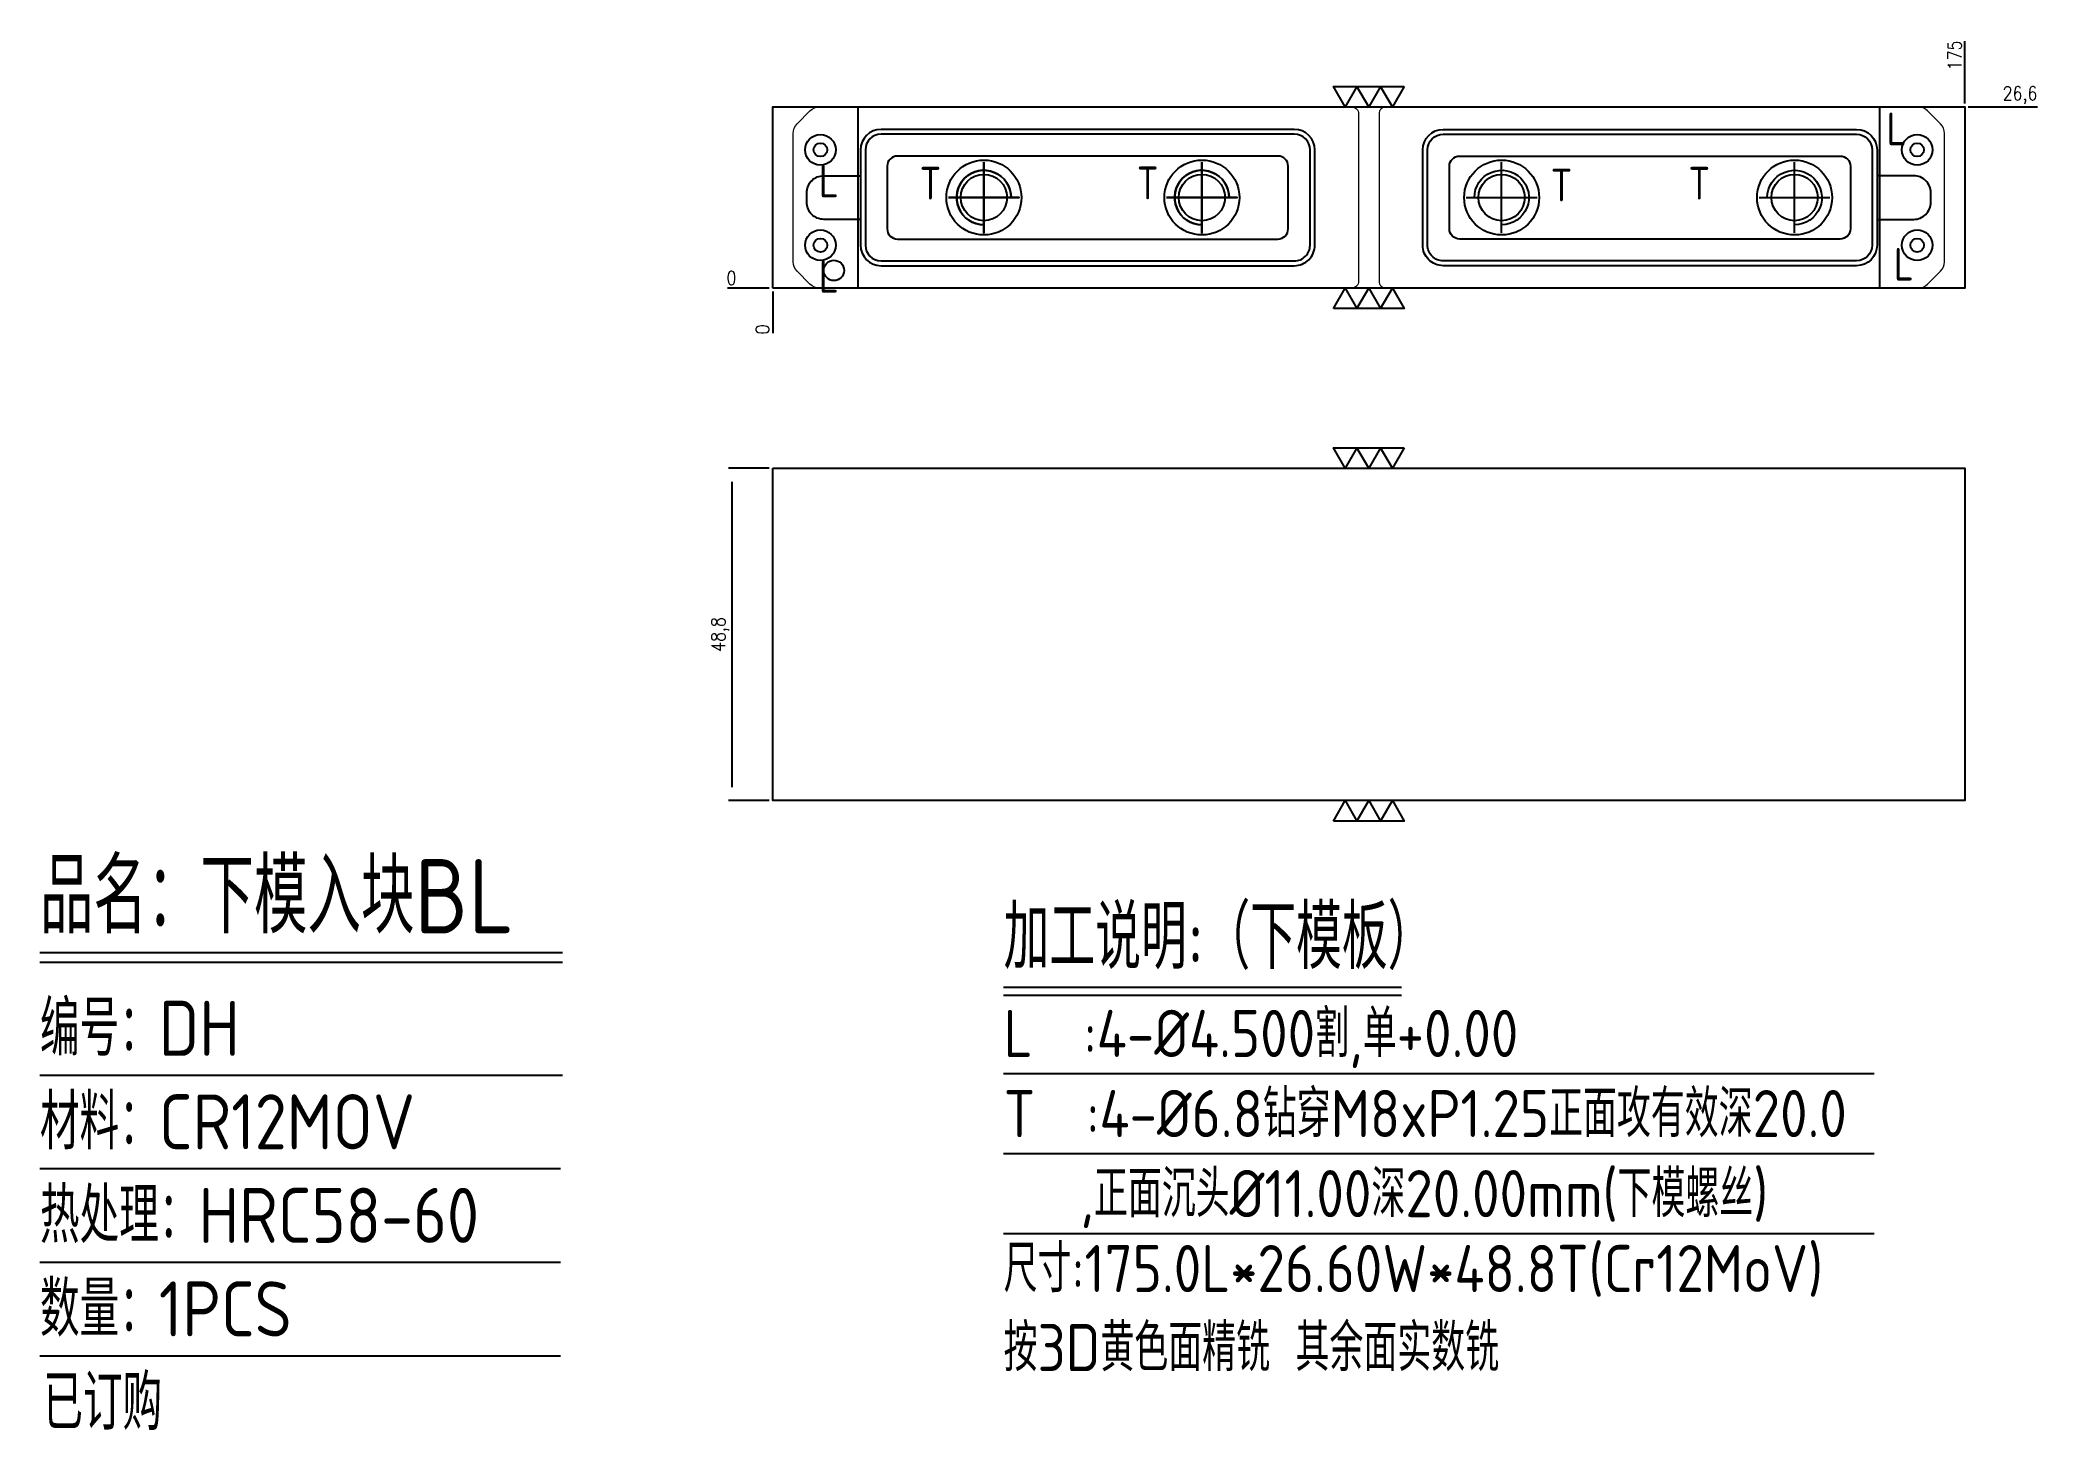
# Model space of a CAD drawing. Header units: millimetres. Extents: x 95453 to 95746, y -1085 to -881.
import ezdxf
from ezdxf.enums import TextEntityAlignment as Align

# ---------------------------------------------------------------- set-up
doc = ezdxf.new("R2010")
doc.units = ezdxf.units.MM
for name, pattern in [('$TD_AUDIT_GENERATED_(575F8F)', [0]), ('CENTER', [0]), ('HIDDEN', [0])]:
    doc.linetypes.add(name, pattern=pattern)
for name, color, linetype in [('DIE_P', 2, 'Continuous'), ('DIE_P_O', 1, '$TD_AUDIT_GENERATED_(575F8F)'), ('DIM', 4, 'Continuous'), ('PRESS', 3, 'Continuous'), ('TEXT', 4, 'Continuous')]:
    doc.layers.add(name, color=color, linetype=linetype)
doc.styles.add('gbenor', font='gbenor.shx', dxfattribs={"bigfont": 'gbcbig.shx'})
doc.styles.get("Standard").update_dxf_attribs({"font": 'txt.shx', "width": 0.85, "bigfont": 'ctxt.shx'})
doc.dimstyles.new('T-2-WX', dxfattribs={"dimtxt": 2, "dimasz": 2, "dimexe": 0.5, "dimexo": 0.5, "dimgap": 0.5, "dimtad": 1, "dimtxsty": 'Standard', "dimblk": 'OPEN30', "dimcen": 0, "dimazin": 3, "dimtfac": 1, "dimtmove": 0, "dimatfit": 3, "dimldrblk": 'OPEN30', "dimlwd": -1, "dimlwe": -1})

# ---------------------------------------------------------------- blocks, each defined once
blk = doc.blocks.new('*D7579')
at = {"layer": 'Defpoints', "color": 0}
for p in [(95560.49, -943.73), (95554.49, -992.53), (95560.49, -992.53)]:
    blk.add_point(p, dxfattribs=at)
at = {"layer": 'DIM', "color": 0}
for p, q in [((95559.99, -943.73), (95553.99, -943.73)), ((95554.49, -945.73), (95554.49, -990.53)), ((95559.99, -992.53), (95553.99, -992.53))]:
    blk.add_line(p, q, dxfattribs=at)
at = {"layer": 'DIM', "color": 0, "insert": (95552.8, -968.13), "char_height": 2, "attachment_point": 5, "rotation": 90}
blk.add_mtext('48,8', dxfattribs=at)
blk = doc.blocks.new('_Open30')
blk = doc.blocks.new('*D7580')
at = {"layer": 'Defpoints', "color": 0}
for p in [(95735.49, -890.67), (95740.49, -890.67), (95560.49, -917.27)]:
    blk.add_point(p, dxfattribs=at)
at = {"layer": 'DIM', "color": 0}
blk.add_line((95735.99, -890.67), (95746.17, -890.67), dxfattribs=at)
at = {"layer": 'DIM', "color": 0, "insert": (95743.58, -888.98), "char_height": 2, "attachment_point": 5}
blk.add_mtext('26,6', dxfattribs=at)
blk = doc.blocks.new('*D7581')
at = {"layer": 'Defpoints', "color": 0}
for p in [(95555.49, -917.27), (95560.49, -917.27), (95560.49, -917.27)]:
    blk.add_point(p, dxfattribs=at)
at = {"layer": 'DIM', "color": 0}
blk.add_line((95559.99, -917.27), (95553.86, -917.27), dxfattribs=at)
at = {"layer": 'DIM', "color": 0, "insert": (95554.42, -915.77), "char_height": 2, "attachment_point": 5}
blk.add_mtext('0', dxfattribs=at)
blk = doc.blocks.new('*D7582')
at = {"layer": 'Defpoints', "color": 0}
for p in [(95560.49, -917.27), (95560.49, -917.27), (95560.49, -922.27)]:
    blk.add_point(p, dxfattribs=at)
at = {"layer": 'DIM', "color": 0}
blk.add_line((95560.49, -917.77), (95560.49, -923.91), dxfattribs=at)
at = {"layer": 'DIM', "color": 0, "insert": (95558.99, -923.34), "char_height": 2, "attachment_point": 5, "rotation": 90}
blk.add_mtext('0', dxfattribs=at)
blk = doc.blocks.new('*D7583')
at = {"layer": 'Defpoints', "color": 0}
for p in [(95735.49, -885.67), (95735.49, -890.67), (95560.49, -917.27)]:
    blk.add_point(p, dxfattribs=at)
at = {"layer": 'DIM', "color": 0}
blk.add_line((95735.49, -890.17), (95735.49, -881.04), dxfattribs=at)
at = {"layer": 'DIM', "color": 0, "insert": (95733.99, -883.11), "char_height": 2, "attachment_point": 5, "rotation": 90}
blk.add_mtext('175', dxfattribs=at)

msp = doc.modelspace()

# ---------------------------------------------------------------- linework, layer by layer
at = {"layer": 'DIE_P'}
for p, q in [((95572.991, -890.673), (95572.991, -917.273)), ((95722.991, -917.273), (95722.991, -890.673))]:
    msp.add_line(p, q, dxfattribs=at)
at = {"layer": 'DIE_P', "color": 1, "linetype": 'Continuous', "lineweight": 15}
for points in [[(95645.491, -917.273), (95567.37, -917.273, -0.1989124), (95565.955, -916.688), (95564.077, -914.809, -0.1989124), (95563.491, -913.395), (95563.491, -894.552, -0.1989124), (95564.077, -893.138), (95565.955, -891.259, -0.1989124), (95567.37, -890.673), (95645.491, -890.673, -0.4142136), (95646.491, -891.673), (95646.491, -916.273, -0.4142136)], [(95650.491, -917.273), (95728.613, -917.273, 0.1989124), (95730.027, -916.688), (95731.905, -914.809, 0.1989124), (95732.491, -913.395), (95732.491, -894.552, 0.1989124), (95731.905, -893.138), (95730.027, -891.259, 0.1989124), (95728.613, -890.673), (95650.491, -890.673, 0.4142136), (95649.491, -891.673), (95649.491, -916.273, 0.4142136)]]:
    msp.add_lwpolyline(points, format="xyb", close=True, dxfattribs=at)
at = {"layer": 'DIE_P', "linetype": 'Continuous'}
for points in [[(95573.382, -896.972), (95573.382, -910.974, 0.4142135), (95576.393, -913.985), (95637.06, -913.985, 0.4142136), (95640.07, -910.974), (95640.07, -896.974, 0.4142135), (95637.06, -893.964), (95576.393, -893.964, 0.4139657)], [(95722.6, -896.972), (95722.6, -910.974, -0.4142135), (95719.59, -913.985), (95658.923, -913.985, -0.4142136), (95655.912, -910.974), (95655.912, -896.974, -0.4142135), (95658.923, -893.964), (95719.59, -893.964, -0.4139657)], [(95574.089, -896.972), (95574.089, -910.974, 0.4142135), (95576.393, -913.277), (95637.06, -913.277, 0.4142136), (95639.363, -910.974), (95639.363, -896.974, 0.4142135), (95637.06, -894.671), (95576.393, -894.671, 0.4139302)], [(95721.893, -896.972), (95721.893, -910.974, -0.4142135), (95719.59, -913.277), (95658.923, -913.277, -0.4142136), (95656.62, -910.974), (95656.62, -896.974, -0.4142135), (95658.923, -894.671), (95719.59, -894.671, -0.4139302)], [(95577.296, -899.378), (95577.296, -908.57, 0.4142136), (95578.796, -910.07), (95634.656, -910.07, 0.4142136), (95636.156, -908.57), (95636.156, -899.378, 0.4142135), (95634.656, -897.878), (95578.796, -897.878, 0.4142136)], [(95718.686, -899.378), (95718.686, -908.57, -0.4142136), (95717.186, -910.07), (95661.327, -910.07, -0.4142136), (95659.827, -908.57), (95659.827, -899.378, -0.4142135), (95661.327, -897.878), (95717.186, -897.878, -0.4142136)], [(95722.6, -907.176), (95727.997, -907.176, 0.4142136), (95730.497, -904.676), (95730.497, -903.268, 0.4142136), (95727.997, -900.768), (95722.6, -900.768)]]:
    msp.add_lwpolyline(points, format="xyb", close=True, dxfattribs=at)
at = {"layer": 'DIE_P'}
for points in [[(95591.491, -907.973, -2.4142136), (95595.491, -903.973, 2.4142136)], [(95623.491, -907.973, -2.4142136), (95627.491, -903.973, 2.4142136)]]:
    msp.add_lwpolyline(points, format="xyb", close=True, dxfattribs=at)
at = {"layer": 'DIE_P', "color": 4, "linetype": 'CENTER', "ltscale": 0.007}
for points in [[(95591.491, -898.773), (95591.491, -909.173)], [(95623.491, -898.773), (95623.491, -909.173)], [(95586.291, -903.973), (95596.691, -903.973)], [(95618.291, -903.973), (95628.691, -903.973)]]:
    msp.add_lwpolyline(points, close=True, dxfattribs=at)
at = {"layer": 'DIE_P'}
for points in [[(95663.491, -903.973, -2.4142136), (95667.491, -907.973)], [(95663.491, -903.973, -2.4142136), (95667.491, -907.973)], [(95706.491, -903.973, -2.4142136), (95710.491, -907.973)], [(95706.491, -903.973, -2.4142136), (95710.491, -907.973)]]:
    msp.add_lwpolyline(points, format="xyb", dxfattribs=at)
at = {"layer": 'DIE_P', "color": 4, "linetype": 'CENTER', "ltscale": 0.007}
for points in [[(95667.491, -909.173), (95667.491, -898.773)], [(95710.491, -909.173), (95710.491, -898.773)], [(95662.291, -903.973), (95672.691, -903.973)], [(95662.291, -903.973), (95672.691, -903.973)], [(95705.291, -903.973), (95715.691, -903.973)], [(95705.291, -903.973), (95715.691, -903.973)]]:
    msp.add_lwpolyline(points, dxfattribs=at)
at = {"layer": 'DIE_P', "linetype": 'Continuous'}
msp.add_lwpolyline([(95573.382, -900.768), (95573.382, -907.176), (95567.985, -907.176, -0.4142136), (95565.485, -904.676), (95565.485, -903.268, -0.4142136), (95567.985, -900.768), (95573.382, -900.768)], format="xyb", dxfattribs=at)
at = {"layer": 'DIE_P', "color": 1}
for centre in [(95567.491, -896.973), (95728.491, -896.973), (95567.491, -910.973), (95728.491, -910.973)]:
    msp.add_circle(centre, 2.25, dxfattribs=at)
at = {"layer": 'DIE_P'}
for centre, radius in [((95591.491, -903.973), 5.5), ((95623.491, -903.973), 5.5), ((95667.491, -903.973), 5.5), ((95710.491, -903.973), 5.5), ((95591.491, -903.973), 3.4), ((95623.491, -903.973), 3.4), ((95667.491, -903.973), 3.4), ((95710.491, -903.973), 3.4)]:
    msp.add_circle(centre, radius, dxfattribs=at)
at = {"layer": 'DIE_P_O', "color": 3}
for centre in [(95567.491, -896.973), (95728.491, -896.973), (95567.491, -910.973), (95728.491, -910.973)]:
    msp.add_circle(centre, 1, dxfattribs=at)
at = {"layer": 'DIM', "color": 4, "linetype": 'Continuous', "lineweight": 25}
for p, q in [((95452.925, -1014.838), (95529.652, -1014.838)), ((95452.925, -1016.252), (95529.652, -1016.252)), ((95452.925, -1032.816), (95529.652, -1032.816)), ((95452.925, -1046.553), (95529.318, -1046.553)), ((95452.925, -1060.29), (95529.318, -1060.29)), ((95452.925, -1074.026), (95529.318, -1074.026))]:
    msp.add_line(p, q, dxfattribs=at)
at = {"layer": 'PRESS', "color": 4}
for points in [[(95653.187, -887.673), (95651.455, -890.673), (95649.723, -887.673), (95647.991, -890.673), (95646.259, -887.673), (95644.527, -890.673), (95642.795, -887.673), (95653.187, -887.673)], [(95642.795, -920.273), (95644.527, -917.273), (95646.259, -920.273), (95647.991, -917.273), (95649.723, -920.273), (95651.455, -917.273), (95653.187, -920.273), (95642.795, -920.273)], [(95653.187, -940.732), (95651.455, -943.732), (95649.723, -940.732), (95647.991, -943.732), (95646.259, -940.732), (95644.527, -943.732), (95642.795, -940.732), (95653.187, -940.732)], [(95642.795, -995.532), (95644.527, -992.532), (95646.259, -995.532), (95647.991, -992.532), (95649.723, -995.532), (95651.455, -992.532), (95653.187, -995.532), (95642.795, -995.532)]]:
    msp.add_lwpolyline(points, close=True, dxfattribs=at)
at = {"layer": 'PRESS', "color": 8, "linetype": 'HIDDEN'}
msp.add_lwpolyline([(95560.491, -917.273), (95560.491, -890.673), (95735.491, -890.673), (95735.491, -917.273)], close=True, dxfattribs=at)
at = {"layer": 'PRESS', "color": 2}
msp.add_lwpolyline([(95560.491, -943.732), (95735.491, -943.732), (95735.491, -992.532), (95560.491, -992.532)], close=True, dxfattribs=at)
at = {"layer": 'TEXT', "color": 3}
for p, q in [((95594.387, -1019.903), (95652.814, -1019.903)), ((95594.387, -1021.114), (95652.814, -1021.114))]:
    msp.add_line(p, q, dxfattribs=at)
at = {"layer": 'TEXT', "color": 3, "linetype": 'Continuous'}
for p, q in [((95594.387, -1032.594), (95722.174, -1032.594)), ((95594.387, -1044.351), (95722.174, -1044.351)), ((95594.387, -1056.109), (95722.174, -1056.109))]:
    msp.add_line(p, q, dxfattribs=at)
at = {"layer": 'TEXT', "color": 4, "linetype": 'HIDDEN', "ltscale": 0.3}
msp.add_circle((95569.473, -914.676), 1.5, dxfattribs=at)

# ---------------------------------------------------------------- texts
at = {"layer": 'DIM', "color": 3, "linetype": 'Continuous', "lineweight": 25, "style": 'gbenor'}
for s, height, p in [('品名：下模入块BL', 10.9085, (95452.925, -1012.009)), ('编号：DH', 8.0804, (95452.925, -1029.988)), ('材料：CR12MOV', 8.0804, (95452.925, -1043.725)), ('热处理：HRC58-60', 8.08036, (95452.925, -1057.461)), ('数量：1PCS', 8.0804, (95452.925, -1071.198)), ('已订购', 8.0804, (95453.417, -1084.935))]:
    msp.add_text(s, height=height, dxfattribs=at).set_placement(p)
at = {"layer": 'TEXT', "color": 4, "style": 'gbenor'}
for s, p in [('L', (95725.459, -893.887)), ('L', (95568.719, -901.555)), ('T', (95583.641, -901.87)), ('T', (95615.53, -901.828)), ('T', (95676.271, -902.146)), ('T', (95696.505, -901.87)), ('L', (95726.526, -913.76)), ('L', (95568.719, -915.555))]:
    msp.add_text(s, height=4.8, dxfattribs=at).set_placement(p, align=Align.MIDDLE_CENTER)
for s, height, p in [('加工说明:（下模板）', 9.3366, (95594.387, -1017.241)), ('T  :4-%%C6.8钻穿M8xP1.25正面攻有效深20.0', 6.916, (95594.387, -1041.931)), ('   ,正面沉头%%C11.00深20.00mm(下模螺丝)', 6.916, (95594.387, -1053.688)), ('尺寸:175.0L*26.60W*48.8T(Cr12MoV)', 6.916, (95594.387, -1064.688))]:
    msp.add_text(s, height=height, dxfattribs=at).set_placement(p)
at = {"layer": 'TEXT', "color": 1, "style": 'gbenor'}
msp.add_text('L  :4-%%C4.500割,单+0.00 ', height=6.916, dxfattribs=at).set_placement((95594.387, -1030.174))
at = {"layer": 'TEXT', "color": 2, "style": 'gbenor'}
msp.add_text('按3D黄色面精铣 其余面实数铣', height=6.916, dxfattribs=at).set_placement((95594.387, -1076.292))

# ---------------------------------------------------------------- dimensions: what is measured, and where the dimension line sits
at = {"layer": 'DIM', "color": 4}
for feature_location, offset, dtype, origin, picture, middle in [((95735.491, -890.673), (0, 5), 1, (95560.491, -917.273), '*D7583', (95733.991, -883.109)), ((95735.491, -890.673), (5, 0), 0, (95560.491, -917.273), '*D7580', (95743.582, -888.983)), ((95560.491216428, -917.273310696), (-5, 0), 0, (95560.491216428, -917.273310696), '*D7581', (95554.424549762, -915.773310696)), ((95560.491216428, -917.273310696), (0, -5), 1, (95560.491216428, -917.273310696), '*D7582', (95558.991216428, -923.339977363))]:
    dim = msp.add_ordinate_dim(feature_location=feature_location, offset=offset, dtype=dtype, origin=origin, dimstyle='T-2-WX', dxfattribs=at)
    dim.commit()
    dim.dimension.update_dxf_attribs({"geometry": picture, "text_midpoint": middle})
dim = msp.add_linear_dim(base=(95554.491, -992.532), p1=(95560.491, -943.732), p2=(95560.491, -992.532), angle=90, dimstyle='T-2-WX', dxfattribs=at)
dim.commit()
dim.dimension.update_dxf_attribs({"geometry": '*D7579', "text_midpoint": (95552.801, -968.132)})

doc.saveas('drawing.dxf')
